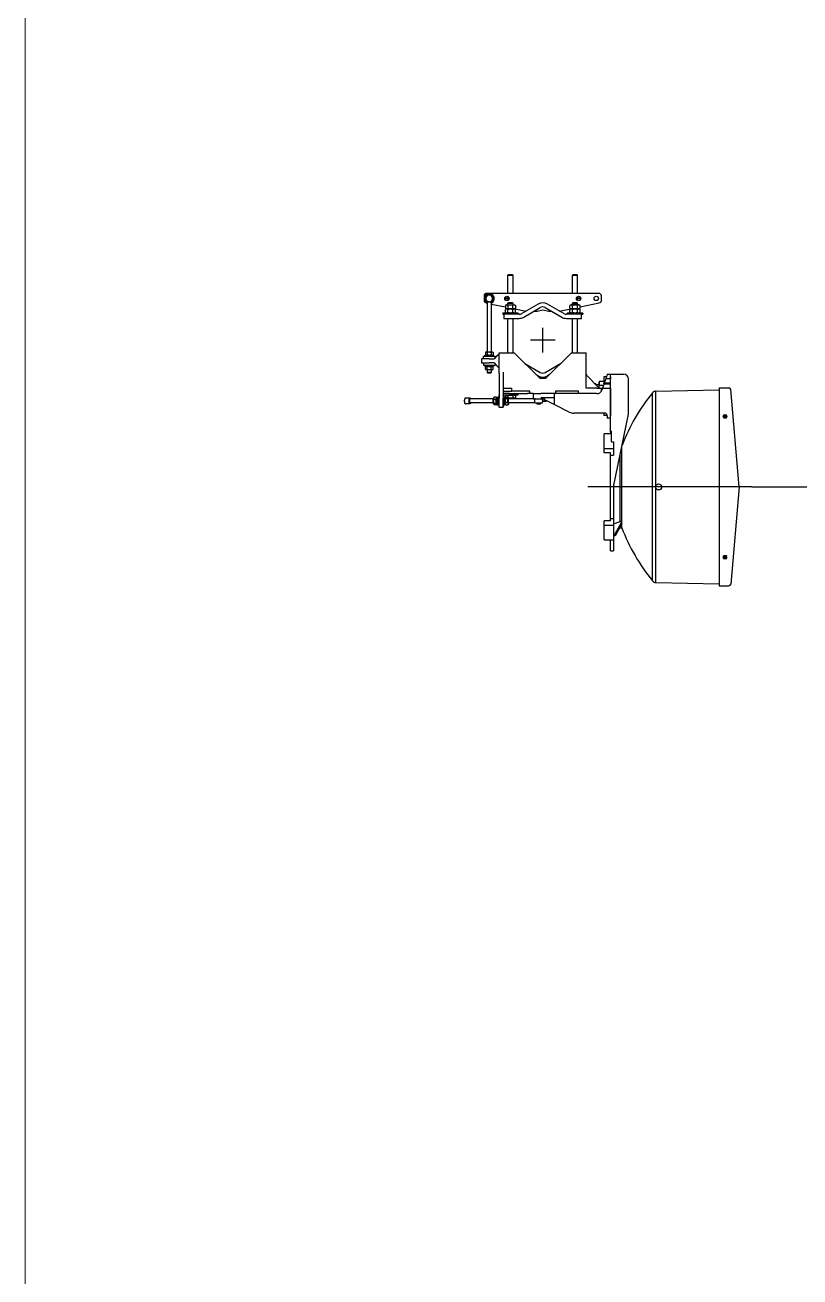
# Model space of a CAD drawing. Header units: millimetres. Extents: x -139278 to 641613, y -260926 to 217780.
# Drawn here: x 41334 to 42847, y 15690 to 18135 of the extents above; entities that cross this region are included whole.
import ezdxf

# ---------------------------------------------------------------- set-up
doc = ezdxf.new("R2010")
doc.units = ezdxf.units.MM
doc.layers.add('00_Legende', color=7, linetype='Continuous', lineweight=18)

# ---------------------------------------------------------------- blocks, each defined once
blk = doc.blocks.new('AUDIT_I_060125130955-0')
at = {"ltscale": 0.2}
for centre, major_axis, ratio, start_param, end_param in [((355.2, 424.3), (-0.71, 0.289), 0.60323, 2.662332, 2.774116), ((355.2, 424.3), (-0.71, 0.289), 0.60323, 2.774116, 2.8859), ((355.2, 423.4), (-0.71, -0.289), 0.60323, 3.397285, 3.509069), ((355.2, 423.4), (-0.71, -0.289), 0.60323, 3.509069, 3.620853), ((355.7, 423.5), (0.19, 0.276), 0.866007, 6.271791, 6.46869), ((355.7, 423.5), (0.19, 0.276), 0.866007, 6.082122, 6.271791), ((356.6, 424.3), (0.71, 0.289), 0.60323, 3.397285, 3.509069), ((356.6, 423.4), (0.71, -0.289), 0.60323, 2.774116, 2.8859), ((356.6, 424.3), (0.71, 0.289), 0.60323, 3.509069, 3.620853), ((356.6, 423.4), (0.71, -0.289), 0.60323, 2.662332, 2.774116), ((356.2, 423.5), (0.19, -0.276), 0.866007, 3.152987, 3.342656), ((356.2, 423.5), (0.19, -0.276), 0.866007, 2.956088, 3.152987), ((355.2, 150), (-0.71, 0.289), 0.60323, 2.662332, 2.774116), ((355.2, 150), (-0.71, 0.289), 0.60323, 2.774116, 2.8859), ((355.7, 149.8), (-0.19, 0.276), 0.866007, 3.152987, 3.342656), ((355.7, 149.8), (-0.19, 0.276), 0.866007, 2.956088, 3.152987), ((355.2, 149), (-0.71, -0.289), 0.60323, 3.397285, 3.509069), ((355.2, 149), (-0.71, -0.289), 0.60323, 3.509069, 3.620853), ((356.6, 150), (0.71, 0.289), 0.60323, 3.397285, 3.509069), ((356.6, 149), (0.71, -0.289), 0.60323, 2.774116, 2.8859), ((356.6, 150), (0.71, 0.289), 0.60323, 3.509069, 3.620853), ((356.2, 149.8), (-0.19, -0.276), 0.866007, 6.271791, 6.46869), ((356.2, 149.8), (-0.19, -0.276), 0.866007, 6.082122, 6.271791), ((356.6, 149), (0.71, -0.289), 0.60323, 2.662332, 2.774116), ((-142.7, 118.9), (0, -5.5), 0.156434, 3.113662, 3.141593)]:
    blk.add_ellipse(centre, major_axis=major_axis, ratio=ratio, start_param=start_param, end_param=end_param, dxfattribs=at)

msp = doc.modelspace()

# ---------------------------------------------------------------- linework, layer by layer
for p, q in [((42277.739, 17647.082), (42276.939, 17646.282)), ((42276.939, 17646.282), (42281.939, 17646.282)), ((42276.939, 17610.984), (42276.939, 17646.282)), ((42281.939, 17647.082), (42277.739, 17647.082)), ((42286.139, 17647.082), (42281.939, 17647.082)), ((42281.939, 17646.282), (42286.939, 17646.282)), ((42286.139, 17647.082), (42286.939, 17646.282)), ((42286.939, 17610.984), (42286.939, 17646.282)), ((42403.739, 17647.082), (42402.939, 17646.282)), ((42402.939, 17646.282), (42407.939, 17646.282)), ((42402.939, 17610.984), (42402.939, 17646.282)), ((42407.939, 17647.082), (42403.739, 17647.082)), ((42412.139, 17647.082), (42407.939, 17647.082)), ((42407.939, 17646.282), (42412.939, 17646.282)), ((42412.139, 17647.082), (42412.939, 17646.282)), ((42412.939, 17610.984), (42412.939, 17646.282)), ((42230.439, 17605.984), (42230.439, 17597.079)), ((42233.448, 17603.722), (42236.385, 17606.065)), ((42234.57, 17596.302), (42233.448, 17603.722)), ((42454.439, 17610.984), (42235.439, 17610.984)), ((42236.385, 17606.065), (42239.321, 17608.408)), ((42246.307, 17605.666), (42239.321, 17608.408)), ((42247.429, 17598.246), (42246.307, 17605.666)), ((42272.121, 17604.166), (42272.121, 17602.833)), ((42277.03, 17604.684), (42277.03, 17602.833)), ((42412.847, 17602.833), (42412.847, 17604.684)), ((42417.756, 17602.833), (42417.756, 17604.166)), ((42459.439, 17597.079), (42459.439, 17605.984)), ((42234.452, 17592.177), (42236.439, 17591.777)), ((42241.556, 17593.56), (42234.57, 17596.302)), ((42236.439, 17594.056), (42236.439, 17496.482)), ((42240.293, 17594.056), (42236.439, 17594.056)), ((42241.556, 17593.56), (42244.492, 17595.903)), ((42244.439, 17594.056), (42242.177, 17594.056)), ((42244.439, 17594.056), (42244.439, 17496.482)), ((42244.439, 17590.168), (42272.121, 17584.598)), ((42244.492, 17595.903), (42247.429, 17598.246)), ((42274.289, 17601.582), (42272.121, 17602.833)), ((42274.289, 17601.582), (42272.121, 17600.33)), ((42272.121, 17600.33), (42272.121, 17597.802)), ((42274.289, 17588.582), (42272.121, 17587.33)), ((42272.121, 17587.33), (42272.121, 17581.833)), ((42274.289, 17580.582), (42272.121, 17581.833)), ((42274.289, 17580.582), (42272.121, 17579.33)), ((42272.121, 17573.833), (42272.121, 17579.33)), ((42274.289, 17601.582), (42279.146, 17601.582)), ((42274.289, 17601.582), (42279.146, 17601.582)), ((42274.289, 17588.582), (42281.939, 17588.582)), ((42289.589, 17580.582), (42274.289, 17580.582)), ((42274.289, 17580.582), (42281.939, 17580.582)), ((42277.739, 17592.582), (42276.939, 17591.782)), ((42276.939, 17588.582), (42276.939, 17591.782)), ((42276.939, 17591.782), (42281.939, 17591.782)), ((42277.03, 17600.33), (42277.03, 17597.284)), ((42277.03, 17587.33), (42277.03, 17581.833)), ((42277.03, 17573.833), (42277.03, 17579.33)), ((42281.939, 17592.582), (42277.739, 17592.582)), ((42286.139, 17592.582), (42281.939, 17592.582)), ((42281.939, 17591.782), (42286.939, 17591.782)), ((42281.939, 17588.582), (42289.589, 17588.582)), ((42281.939, 17580.582), (42289.589, 17580.582)), ((42286.139, 17592.582), (42286.939, 17591.782)), ((42286.847, 17581.833), (42286.847, 17587.33)), ((42286.847, 17573.833), (42286.847, 17579.33)), ((42286.939, 17588.582), (42286.939, 17591.782)), ((42289.589, 17588.582), (42291.756, 17587.33)), ((42289.589, 17580.582), (42291.756, 17581.833)), ((42289.589, 17580.582), (42291.756, 17579.33)), ((42290.234, 17580.954), (42312.547, 17576.465)), ((42291.756, 17587.33), (42291.756, 17581.833)), ((42291.756, 17573.833), (42291.756, 17579.33)), ((42335.939, 17589.97), (42303.811, 17571.422)), ((42307.811, 17564.493), (42339.939, 17583.042)), ((42349.939, 17583.042), (42382.066, 17564.493)), ((42386.066, 17571.422), (42353.939, 17589.97)), ((42377.33, 17576.465), (42399.643, 17580.954)), ((42400.289, 17588.582), (42398.121, 17587.33)), ((42398.121, 17581.833), (42398.121, 17587.33)), ((42400.289, 17580.582), (42398.121, 17581.833)), ((42400.289, 17580.582), (42398.121, 17579.33)), ((42398.121, 17573.833), (42398.121, 17579.33)), ((42415.589, 17588.582), (42400.289, 17588.582)), ((42415.589, 17580.582), (42400.289, 17580.582)), ((42415.589, 17580.582), (42400.289, 17580.582)), ((42403.739, 17592.582), (42402.939, 17591.782)), ((42402.939, 17588.582), (42402.939, 17591.782)), ((42402.939, 17591.782), (42407.939, 17591.782)), ((42403.03, 17581.833), (42403.03, 17587.33)), ((42403.03, 17573.833), (42403.03, 17579.33)), ((42407.939, 17592.582), (42403.739, 17592.582)), ((42412.139, 17592.582), (42407.939, 17592.582)), ((42407.939, 17591.782), (42412.939, 17591.782)), ((42410.731, 17601.582), (42415.589, 17601.582)), ((42415.589, 17601.582), (42410.731, 17601.582)), ((42412.139, 17592.582), (42412.939, 17591.782)), ((42412.847, 17597.284), (42412.847, 17600.33)), ((42412.847, 17581.833), (42412.847, 17587.33)), ((42412.847, 17573.833), (42412.847, 17579.33)), ((42412.939, 17588.582), (42412.939, 17591.782)), ((42415.589, 17601.582), (42417.756, 17602.833)), ((42415.589, 17601.582), (42417.756, 17600.33)), ((42415.589, 17588.582), (42417.756, 17587.33)), ((42415.589, 17580.582), (42417.756, 17581.833)), ((42415.589, 17580.582), (42417.756, 17579.33)), ((42417.756, 17600.33), (42417.756, 17597.802)), ((42417.756, 17584.598), (42455.425, 17592.177)), ((42417.756, 17581.833), (42417.756, 17587.33)), ((42417.756, 17573.833), (42417.756, 17579.33)), ((42266.939, 17572.582), (42266.939, 17570.082)), ((42296.939, 17572.582), (42266.939, 17572.582)), ((42266.939, 17570.082), (42268.939, 17570.082)), ((42268.939, 17570.082), (42268.939, 17562.082)), ((42298.811, 17570.082), (42268.939, 17570.082)), ((42268.939, 17562.082), (42298.811, 17562.082)), ((42274.289, 17572.582), (42272.121, 17573.833)), ((42276.939, 17495.082), (42276.939, 17562.082)), ((42286.939, 17495.082), (42286.939, 17562.082)), ((42289.589, 17572.582), (42291.756, 17573.833)), ((42296.939, 17572.582), (42296.939, 17570.082)), ((42327.714, 17575.984), (42333.742, 17575.984)), ((42333.742, 17575.984), (42344.939, 17578.984)), ((42344.939, 17578.984), (42356.135, 17575.984)), ((42356.135, 17575.984), (42362.163, 17575.984)), ((42420.939, 17570.082), (42391.066, 17570.082)), ((42391.066, 17562.082), (42420.939, 17562.082)), ((42392.939, 17572.582), (42392.939, 17570.082)), ((42422.939, 17572.582), (42392.939, 17572.582)), ((42400.289, 17572.582), (42398.121, 17573.833)), ((42402.939, 17495.082), (42402.939, 17562.082)), ((42412.939, 17495.082), (42412.939, 17562.082)), ((42415.589, 17572.582), (42417.756, 17573.833)), ((42420.939, 17562.082), (42420.939, 17570.082)), ((42420.939, 17570.082), (42422.939, 17570.082)), ((42422.939, 17572.582), (42422.939, 17570.082)), ((42344.939, 17495.74), (42344.939, 17543.775)), ((42368.956, 17519.758), (42320.921, 17519.758)), ((42240.439, 17483.082), (42225.439, 17483.082)), ((42225.439, 17483.082), (42225.439, 17475.082)), ((42228.939, 17488.082), (42251.939, 17488.082)), ((42228.939, 17483.082), (42228.939, 17488.082)), ((42231.939, 17489.982), (42248.939, 17489.982)), ((42231.939, 17489.382), (42231.939, 17489.982)), ((42231.939, 17489.382), (42248.939, 17489.382)), ((42234.789, 17496.482), (42232.931, 17495.409)), ((42232.931, 17495.409), (42232.931, 17491.054)), ((42234.789, 17489.982), (42232.931, 17491.054)), ((42234.789, 17496.482), (42246.089, 17496.482)), ((42236.685, 17495.409), (42236.685, 17491.054)), ((42240.439, 17483.082), (42249.939, 17483.082)), ((42244.192, 17495.409), (42244.192, 17491.054)), ((42246.089, 17496.482), (42247.946, 17495.409)), ((42246.089, 17489.982), (42247.946, 17491.054)), ((42247.946, 17495.409), (42247.946, 17491.054)), ((42248.939, 17489.382), (42248.939, 17489.982)), ((42254.939, 17488.082), (42249.939, 17483.082)), ((42251.939, 17485.082), (42251.939, 17488.082)), ((42254.939, 17488.082), (42259.939, 17493.082)), ((42259.939, 17457.098), (42259.939, 17495.082)), ((42259.939, 17495.082), (42288.939, 17495.082)), ((42288.939, 17495.082), (42338.939, 17445.082)), ((42350.939, 17445.082), (42400.939, 17495.082)), ((42400.939, 17495.082), (42429.939, 17495.082)), ((42429.939, 17426.082), (42429.939, 17495.082)), ((42225.439, 17475.082), (42240.439, 17475.082)), ((42228.939, 17475.082), (42228.939, 17470.082)), ((42251.939, 17470.082), (42228.939, 17470.082)), ((42248.939, 17468.782), (42231.939, 17468.782)), ((42231.939, 17468.782), (42231.939, 17468.182)), ((42248.939, 17468.182), (42231.939, 17468.182)), ((42234.789, 17468.182), (42232.931, 17467.109)), ((42232.931, 17462.754), (42232.931, 17467.109)), ((42234.789, 17461.682), (42232.931, 17462.754)), ((42246.089, 17461.682), (42234.789, 17461.682)), ((42236.439, 17461.682), (42236.439, 17456.484)), ((42236.685, 17462.754), (42236.685, 17467.109)), ((42249.939, 17475.082), (42240.439, 17475.082)), ((42244.192, 17462.754), (42244.192, 17467.109)), ((42244.439, 17461.682), (42244.439, 17456.484)), ((42246.089, 17468.182), (42247.946, 17467.109)), ((42246.089, 17461.682), (42247.946, 17462.754)), ((42247.946, 17462.754), (42247.946, 17467.109)), ((42248.939, 17468.782), (42248.939, 17468.182)), ((42249.939, 17475.082), (42254.939, 17470.082)), ((42251.939, 17473.082), (42251.939, 17470.082)), ((42259.939, 17465.082), (42254.939, 17470.082)), ((42259.939, 17454.598), (42259.939, 17457.098)), ((42267.939, 17457.098), (42267.939, 17454.598)), ((42310.269, 17473.751), (42339.939, 17456.622)), ((42349.939, 17456.622), (42379.608, 17473.751)), ((42240.439, 17456.484), (42236.439, 17456.484)), ((42236.939, 17455.984), (42236.439, 17456.484)), ((42236.939, 17455.984), (42240.439, 17455.984)), ((42244.439, 17456.484), (42240.439, 17456.484)), ((42240.439, 17455.984), (42243.939, 17455.984)), ((42243.939, 17455.984), (42244.439, 17456.484)), ((42259.939, 17454.598), (42259.939, 17406.582)), ((42267.939, 17454.598), (42267.939, 17406.582)), ((42335.939, 17449.693), (42332.126, 17451.895)), ((42338.939, 17445.082), (42350.939, 17445.082)), ((42357.752, 17451.895), (42353.939, 17449.693)), ((42453.474, 17427.546), (42431.403, 17449.617)), ((42445.939, 17435.082), (42448.172, 17435.082)), ((42446.705, 17434.315), (42448.939, 17434.315)), ((42448.172, 17435.082), (42448.939, 17434.315)), ((42448.939, 17432.082), (42448.939, 17434.315)), ((42455.039, 17438.315), (42455.805, 17439.082)), ((42455.039, 17431.849), (42455.039, 17438.315)), ((42464.439, 17439.082), (42455.805, 17439.082)), ((42455.805, 17431.082), (42455.805, 17439.082)), ((42467.86, 17444.082), (42461.702, 17426.082)), ((42464.439, 17448.082), (42464.439, 17435.082)), ((42469.228, 17448.082), (42464.439, 17448.082)), ((42464.439, 17434.082), (42464.439, 17435.082)), ((42465.439, 17435.082), (42465.439, 17435.545)), ((42465.439, 17434.618), (42465.439, 17435.082)), ((42475.739, 17435.778), (42465.639, 17435.778)), ((42465.639, 17434.386), (42475.739, 17434.386)), ((42469.228, 17448.082), (42467.86, 17444.082)), ((42476.939, 17444.082), (42467.86, 17444.082)), ((42470.939, 17453.082), (42469.228, 17448.082)), ((42470.939, 17453.082), (42476.939, 17453.082)), ((42475.939, 17435.545), (42475.939, 17435.082)), ((42475.939, 17435.082), (42475.939, 17434.618)), ((42476.939, 17448.082), (42476.939, 17453.082)), ((42476.939, 17448.082), (42477.439, 17448.082)), ((42476.939, 17448.082), (42476.939, 17444.082)), ((42476.939, 17426.082), (42476.939, 17444.082)), ((42477.439, 17342.657), (42477.439, 17453.082)), ((42477.439, 17453.082), (42502.439, 17453.082)), ((42512.439, 17375.082), (42512.439, 17443.082)), ((42254.211, 17408.247), (42249.91, 17408.247)), ((42255.454, 17408.332), (42257.43, 17408.332)), ((42267.939, 17426.082), (42284.739, 17426.082)), ((42267.939, 17420.082), (42284.739, 17420.082)), ((42279.939, 17415.082), (42267.939, 17415.082)), ((42267.939, 17412.582), (42296.939, 17412.582)), ((42272.146, 17408.332), (42270.171, 17408.332)), ((42272.121, 17411.982), (42277.026, 17411.982)), ((42272.121, 17411.982), (42272.121, 17408.332)), ((42273.389, 17408.247), (42277.691, 17408.247)), ((42274.239, 17411.982), (42274.239, 17412.582)), ((42277.026, 17411.982), (42286.851, 17411.982)), ((42277.026, 17411.982), (42277.026, 17408.247)), ((42279.939, 17415.082), (42314.939, 17415.082)), ((42284.739, 17420.082), (42284.739, 17426.082)), ((42319.939, 17420.082), (42284.739, 17420.082)), ((42286.851, 17411.982), (42291.756, 17411.982)), ((42286.851, 17411.982), (42286.851, 17406.942)), ((42289.639, 17411.982), (42289.639, 17412.582)), ((42291.756, 17411.982), (42291.756, 17406.942)), ((42296.939, 17412.582), (42296.939, 17415.082)), ((42319.939, 17415.082), (42314.939, 17415.082)), ((42319.939, 17415.082), (42319.939, 17420.082)), ((42325.939, 17415.082), (42319.939, 17415.082)), ((42325.939, 17415.082), (42340.972, 17415.082)), ((42325.939, 17415.082), (42325.939, 17405.082)), ((42366.939, 17415.082), (42340.972, 17415.082)), ((42450.791, 17415.082), (42366.939, 17415.082)), ((42366.939, 17415.082), (42366.939, 17407.082)), ((42369.939, 17420.082), (42369.939, 17415.082)), ((42414.939, 17420.082), (42369.939, 17420.082)), ((42414.939, 17415.082), (42414.939, 17420.082)), ((42446.052, 17426.082), (42429.939, 17426.082)), ((42450.382, 17426.082), (42446.052, 17426.082)), ((42454.939, 17432.082), (42448.939, 17432.082)), ((42450.382, 17426.082), (42458.269, 17426.082)), ((42454.939, 17426.531), (42454.939, 17432.082)), ((42455.039, 17431.849), (42455.805, 17431.082)), ((42463.412, 17431.082), (42455.805, 17431.082)), ((42458.939, 17426.082), (42458.269, 17426.082)), ((42458.939, 17426.082), (42458.939, 17419.284)), ((42461.702, 17426.082), (42460.252, 17421.845)), ((42461.702, 17426.082), (42476.939, 17426.082)), ((42476.939, 17426.082), (42476.939, 17372.082)), ((42476.939, 17422.082), (42477.439, 17422.082)), ((42559.544, 17233.082), (42559.544, 17416.827)), ((42565.515, 17419.825), (42689.658, 17422.674)), ((42565.515, 17235.251), (42565.515, 17419.825)), ((42689.658, 17426.332), (42689.658, 17096.433)), ((42689.658, 17426.332), (42708.607, 17426.332)), ((42728.676, 17233.082), (42712.093, 17423.136)), ((42202.2, 17406.332), (42194.333, 17406.332)), ((42202.2, 17395.332), (42194.333, 17395.332)), ((42203.624, 17406.08), (42202.224, 17406.33)), ((42203.624, 17395.584), (42202.224, 17395.334)), ((42248.41, 17404.832), (42203.131, 17404.832)), ((42248.41, 17396.832), (42203.131, 17396.832)), ((42248.792, 17406.265), (42249.539, 17407.628)), ((42248.792, 17395.399), (42249.255, 17394.555)), ((42253.299, 17403.522), (42248.997, 17403.522)), ((42253.482, 17396.107), (42249.181, 17396.107)), ((42254.579, 17393.417), (42250.277, 17393.417)), ((42254.955, 17394.045), (42254.949, 17394.036)), ((42255.454, 17393.332), (42257.43, 17393.332)), ((42258.35, 17404.832), (42257.43, 17404.832)), ((42258.35, 17396.832), (42257.43, 17396.832)), ((42258.35, 17406.082), (42258.35, 17395.082)), ((42259.939, 17388.582), (42259.939, 17406.582)), ((42259.939, 17388.582), (42267.939, 17388.582)), ((42267.939, 17388.582), (42267.939, 17406.582)), ((42272.146, 17393.332), (42270.171, 17393.332)), ((42271.904, 17406.265), (42272.366, 17407.109)), ((42271.904, 17395.399), (42272.651, 17394.036)), ((42272.109, 17398.141), (42276.411, 17398.141)), ((42272.293, 17405.556), (42276.594, 17405.556)), ((42273.022, 17393.417), (42277.323, 17393.417)), ((42278.809, 17406.265), (42278.061, 17407.628)), ((42278.809, 17395.399), (42278.346, 17394.555)), ((42330.01, 17404.832), (42278.566, 17404.832)), ((42330.01, 17396.832), (42278.566, 17396.832)), ((42278.85, 17406.182), (42281.939, 17406.182)), ((42281.939, 17406.182), (42290.439, 17406.182)), ((42290.439, 17406.182), (42291.756, 17406.942)), ((42325.939, 17405.082), (42347.939, 17405.082)), ((42343.633, 17396.582), (42330.161, 17396.582)), ((42333.367, 17395.082), (42332.965, 17396.582)), ((42333.367, 17395.082), (42340.51, 17395.082)), ((42340.51, 17395.082), (42340.912, 17396.582)), ((42366.939, 17407.082), (42340.972, 17407.082)), ((42343.716, 17396.582), (42343.633, 17396.582)), ((42343.838, 17404.882), (42345.339, 17404.882)), ((42344.912, 17400.182), (42344.939, 17400.182)), ((42366.939, 17394.082), (42344.939, 17405.082)), ((42344.939, 17400.182), (42351.439, 17400.182)), ((42347.939, 17407.082), (42347.939, 17405.082)), ((42348.695, 17403.203), (42348.695, 17400.763)), ((42351.439, 17400.182), (42352.446, 17400.763)), ((42352.446, 17401.328), (42352.446, 17400.763)), ((42366.939, 17407.082), (42366.939, 17394.082)), ((42396.716, 17379.193), (42366.939, 17394.082)), ((42476.939, 17398.289), (42477.439, 17398.289)), ((42465.939, 17377.082), (42405.66, 17377.082)), ((42464.439, 17377.082), (42464.439, 17372.289)), ((42470.934, 17372.289), (42464.439, 17372.289)), ((42470.939, 17372.082), (42470.939, 17367.082)), ((42476.939, 17367.082), (42470.939, 17367.082)), ((42476.939, 17372.289), (42477.439, 17372.289)), ((42476.939, 17367.082), (42476.939, 17372.082)), ((42483.439, 17233.082), (42512.439, 17375.082)), ((42697.035, 17371.265), (42696.875, 17369.977)), ((42699.377, 17371.414), (42698.673, 17371.995)), ((42700.259, 17371.25), (42700.063, 17372.229)), ((42700.063, 17371.501), (42700.129, 17371.169)), ((42700.343, 17372.428), (42700.343, 17373.177)), ((42700.343, 17372.428), (42700.343, 17371.303)), ((42700.343, 17370.086), (42700.343, 17371.303)), ((42701.373, 17370.617), (42700.343, 17370.617)), ((42700.826, 17370.338), (42700.494, 17370.51)), ((42700.735, 17370.274), (42700.494, 17370.51)), ((42700.494, 17370.51), (42700.829, 17370.34)), ((42700.588, 17370.087), (42700.735, 17370.231)), ((42700.736, 17370.228), (42700.589, 17370.087)), ((42700.829, 17370.165), (42700.675, 17370.087)), ((42700.735, 17370.231), (42700.736, 17370.228)), ((42700.888, 17370.34), (42701.223, 17370.51)), ((42701.042, 17370.087), (42700.888, 17370.165)), ((42700.89, 17370.338), (42701.223, 17370.51)), ((42700.982, 17370.231), (42700.981, 17370.228)), ((42700.981, 17370.228), (42701.128, 17370.087)), ((42701.223, 17370.51), (42700.982, 17370.274)), ((42700.982, 17370.231), (42701.129, 17370.087)), ((42701.373, 17373.177), (42701.373, 17372.428)), ((42701.373, 17371.303), (42701.373, 17372.428)), ((42701.373, 17371.303), (42701.373, 17370.086)), ((42701.654, 17372.229), (42701.458, 17371.25)), ((42701.588, 17371.169), (42701.654, 17371.501)), ((42703.044, 17371.995), (42702.34, 17371.414)), ((42704.682, 17371.265), (42704.842, 17369.977)), ((42464.939, 17308.035), (42464.939, 17336.319)), ((42477.439, 17336.319), (42464.939, 17336.319)), ((42477.439, 17339.657), (42477.439, 17342.657)), ((42477.439, 17339.657), (42479.439, 17339.657)), ((42477.439, 17339.657), (42477.439, 17336.319)), ((42479.439, 17321.273), (42479.439, 17342.657)), ((42479.439, 17321.273), (42483.439, 17321.273)), ((42483.439, 17321.273), (42483.439, 17308.035)), ((42499.616, 17152.707), (42499.616, 17312.297)), ((42464.939, 17299.55), (42464.939, 17308.035)), ((42464.939, 17308.035), (42483.439, 17308.035)), ((42477.439, 17299.55), (42464.939, 17299.55)), ((42477.439, 17294.798), (42477.439, 17299.55)), ((42477.439, 17294.798), (42483.439, 17294.798)), ((42477.439, 17171.366), (42477.439, 17294.798)), ((42483.439, 17308.035), (42483.439, 17294.798)), ((42495.912, 17165.128), (42495.912, 17294.157)), ((42753.279, 17233.082), (42432.868, 17233.082)), ((42483.439, 17233.082), (42483.439, 17171.366)), ((42559.544, 17049.336), (42559.544, 17233.082)), ((42565.515, 17046.339), (42565.515, 17230.913)), ((42728.676, 17233.082), (42712.093, 17043.028)), ((42753.279, 17233.082), (45143.179, 17233.082)), ((42464.939, 17158.128), (42464.939, 17166.614)), ((42477.439, 17166.614), (42464.939, 17166.614)), ((42477.439, 17166.614), (42477.439, 17171.366)), ((42477.439, 17171.366), (42483.439, 17171.366)), ((42483.439, 17171.366), (42483.439, 17158.128)), ((42483.439, 17161.082), (42495.912, 17165.128)), ((42486.439, 17141.551), (42499.139, 17164.934)), ((42499.116, 17165.128), (42495.912, 17165.128)), ((42499.139, 17164.934), (42499.139, 17165.128)), ((42499.139, 17160.934), (42499.139, 17164.934)), ((42464.939, 17158.128), (42483.439, 17158.128)), ((42464.939, 17129.844), (42464.939, 17158.128)), ((42483.439, 17158.128), (42483.439, 17129.844)), ((42483.439, 17141.551), (42486.439, 17141.551)), ((42499.139, 17160.934), (42486.439, 17137.551)), ((42486.439, 17141.551), (42486.439, 17137.551)), ((42495.912, 17152.207), (42494.013, 17151.497)), ((42495.912, 17152.207), (42495.912, 17154.993)), ((42499.116, 17152.207), (42495.912, 17152.207)), ((42464.939, 17129.844), (42483.439, 17129.844)), ((42477.439, 17108.082), (42477.439, 17129.844)), ((42486.439, 17137.551), (42483.439, 17137.551)), ((42483.439, 17129.844), (42483.439, 17108.082)), ((42477.439, 17108.082), (42483.439, 17108.082)), ((42689.658, 17096.433), (42689.658, 17039.832)), ((42697.035, 17094.899), (42696.875, 17096.186)), ((42698.673, 17094.168), (42699.377, 17094.749)), ((42700.129, 17094.995), (42700.063, 17094.663)), ((42700.063, 17093.934), (42700.259, 17094.913)), ((42700.343, 17094.861), (42700.343, 17096.078)), ((42700.343, 17095.547), (42701.373, 17095.547)), ((42700.343, 17094.861), (42700.343, 17093.736)), ((42700.343, 17092.987), (42700.343, 17093.736)), ((42700.494, 17095.654), (42700.735, 17095.89)), ((42700.826, 17095.826), (42700.494, 17095.654)), ((42700.829, 17095.824), (42700.494, 17095.654)), ((42700.735, 17095.932), (42700.588, 17096.077)), ((42700.736, 17095.935), (42700.589, 17096.077)), ((42700.675, 17096.077), (42700.829, 17095.998)), ((42700.735, 17095.932), (42700.736, 17095.935)), ((42700.888, 17095.998), (42701.042, 17096.077)), ((42701.223, 17095.654), (42700.888, 17095.824)), ((42700.89, 17095.826), (42701.223, 17095.654)), ((42700.981, 17095.935), (42701.128, 17096.077)), ((42700.982, 17095.932), (42700.981, 17095.935)), ((42701.129, 17096.077), (42700.982, 17095.932)), ((42700.982, 17095.89), (42701.223, 17095.654)), ((42701.373, 17096.078), (42701.373, 17094.861)), ((42701.373, 17093.736), (42701.373, 17094.861)), ((42701.373, 17093.736), (42701.373, 17092.987)), ((42701.458, 17094.913), (42701.654, 17093.934)), ((42701.654, 17094.663), (42701.588, 17094.995)), ((42702.34, 17094.749), (42703.044, 17094.168)), ((42704.682, 17094.899), (42704.842, 17096.186)), ((42565.515, 17046.339), (42689.658, 17043.489)), ((42689.658, 17039.832), (42708.607, 17039.832))]:
    msp.add_line(p, q)
for centre, radius in [((42274.939, 17600.984), 4.25), ((42414.939, 17600.984), 4.25), ((42449.439, 17600.984), 4.25), ((42571.11, 17233.082), 6)]:
    msp.add_circle(centre, radius)
for centre, radius, start, end in [((42240.439, 17600.984), 10, 90, 246.421822), ((42235.439, 17605.984), 5, 90, 180), ((42240.439, 17600.984), 8, 300, 240), ((42240.439, 17600.984), 6.5, 128.584156, 308.584156), ((42240.439, 17600.984), 6.778, 112.125504, 145.042808), ((42240.439, 17600.984), 6.5, 308.584156, 128.584156), ((42240.439, 17600.984), 10, 293.578178, 90), ((42240.439, 17600.984), 6.778, 52.188243, 84.954348), ((42240.439, 17600.984), 6.778, 352.213963, 24.980068), ((42454.439, 17605.984), 5, 0, 90), ((42235.439, 17597.079), 5, 180, 258.624885), ((42240.439, 17600.984), 6.778, 172.213963, 204.980068), ((42240.439, 17600.984), 6.778, 232.188243, 264.954348), ((42240.439, 17600.984), 6.778, 292.125504, 325.042808), ((42344.939, 17574.382), 18, 60, 120), ((42344.939, 17574.382), 10, 60, 120), ((42454.439, 17597.079), 5, 281.375115, 0), ((42298.811, 17580.082), 10, 270, 300), ((42298.811, 17580.082), 18, 270, 300), ((42391.066, 17580.082), 18, 240, 270), ((42391.066, 17580.082), 10, 240, 270), ((42240.439, 17497.852), 12, 224.900528, 234.509464), ((42240.439, 17497.852), 12, 305.490536, 315.099472), ((42240.439, 17460.311), 12, 125.490536, 135.099472), ((42240.439, 17460.311), 12, 44.900528, 54.509464), ((42344.939, 17465.282), 18, 240, 300), ((42344.939, 17465.282), 10, 240, 300), ((42434.939, 17453.153), 5, 180, 225), ((42502.439, 17443.082), 10, 0, 90), ((42294.939, 17400.582), 37, 161.075356, 171.451378), ((42232.939, 17400.582), 37, 9.470408, 18.924644), ((42450.791, 17425.082), 10, 270, 341.113913), ((42457.01, 17431.082), 5, 225, 270), ((42832.871, 17189.895), 355.255, 140.298616, 159.588227), ((42565.791, 17411.83), 8, 91.97222, 141.339967), ((42708.607, 17422.832), 3.5, 4.986635, 90), ((42294.939, 17400.582), 37, 188.548622, 198.924644), ((42232.939, 17400.582), 37, 341.075356, 350.965689), ((42336.939, 17400.832), 8, 147.910049, 151.261171), ((42336.939, 17400.832), 8, 208.738829, 212.089951), ((42336.939, 17400.832), 8, 327.910049, 32.089951), ((42405.66, 17397.082), 20, 243.434949, 270), ((42465.939, 17372.082), 5, 0, 90), ((42499.116, 17152.707), 0.5, 270, 0), ((42832.179, 17275.813), 354.431, 200.232402, 219.716221), ((42565.791, 17054.334), 8, 218.660033, 268.02778), ((42708.607, 17043.332), 3.5, 270, 355.013365)]:
    msp.add_arc(centre, radius, start, end)
at = {"extrusion": (0, 0, -1)}
for centre, major_axis, ratio, start_param, end_param in [((42255.454, 17400.832), (0, 7.5), 0.15643447, 3.14159265, 6.28318531), ((42257.43, 17400.832), (0, 7.5), 0.15643447, 2.24031134, 7.18446662), ((42270.171, 17400.832), (0, 7.5), 0.15643447, 3.14159265, 6.28318531), ((42272.146, 17400.832), (0, 7.5), 0.15643447, 2.70180523, 6.74507084), ((42202.2, 17400.832), (0, 5.5), 0.15643447, 3.14159265, 6.31111639), ((42203.601, 17400.832), (0, 5.25), 0.15643447, 3.14159265, 6.98773273), ((42203.601, 17400.832), (0, 5), 0.15643447, 3.14159265, 6.92668642), ((42203.601, 17400.832), (0, 5.25), 0.15643447, 2.43704524, 3.14159265), ((42203.601, 17400.832), (0, 5), 0.15643447, 2.49809154, 3.14159265), ((42249.034, 17400.832), (0, 5.65), 0.15643447, 3.41948545, 6.00529251), ((42257.43, 17400.832), (0, 4), 0.15643447, 4.55530935, 6.28318531), ((42257.43, 17400.832), (0, 4), 0.15643447, 3.14159265, 4.55530935), ((42272.146, 17400.832), (0, 5.65), 0.15643447, 3.41948545, 6.00529251), ((42278.566, 17400.832), (0, 5.65), 0.15643447, 2.35740837, 7.06736959), ((42278.566, 17400.832), (0, 4), 0.15643447, 3.14159265, 6.28318531), ((42330.096, 17400.832), (0, 4), 0.15643447, 3.41948545, 6.00529251), ((42700.858, 17369.722), (-4, 0), 0.70710678, 3.69430777, 5.73047019), ((42702.612, 17368.38), (-3.149, 5.196), 0.46010638, 5.54886818, 5.71859267), ((42700.858, 17367.682), (-6.48, 0), 0.70710678, 1.22671374, 1.44771303), ((42700.858, 17366.954), (-6.48, 0), 0.70710678, 1.22671374, 1.44771303), ((42700.631, 17367.127), (-4.179, 4.963), 0.65043729, 0.68926796, 0.85854749), ((42701.174, 17367.51), (-3.378, 5.539), 0.33024073, 0.61188914, 0.78116866), ((42701.174, 17367.189), (2.46, 6.004), 0.49145358, 5.12554002, 5.29481954), ((42700.631, 17367.572), (4.839, 4.322), 0.48922444, 4.900605, 5.06988452), ((42700.858, 17367.141), (-6.076, 0), 0.9970441, 1.48593408, 1.65565857), ((42700.858, 17369.62), (-6.076, 0), 0.07683134, 1.48593408, 1.65565857), ((42701.086, 17367.127), (4.179, 4.963), 0.65043729, 5.42463782, 5.59391735), ((42701.086, 17367.572), (-4.839, 4.322), 0.48922444, 1.21330079, 1.38258031), ((42700.543, 17367.51), (3.378, 5.539), 0.33024073, 5.50201665, 5.67129617), ((42700.858, 17367.682), (6.48, 0), 0.70710678, 4.83547227, 5.05647157), ((42700.543, 17367.189), (-2.46, 6.004), 0.49145358, 0.98836577, 1.15764529), ((42700.858, 17366.954), (6.48, 0), 0.70710678, 4.83547227, 5.05647157), ((42699.105, 17368.38), (3.149, 5.196), 0.46010638, 0.56459264, 0.73431713), ((42700.858, 17096.441), (4, 0), 0.70710678, 3.69430777, 5.73047019), ((42702.612, 17097.783), (3.149, 5.196), 0.46010638, 3.70618529, 3.87590978), ((42700.858, 17099.21), (6.48, 0), 0.70710678, 1.69387962, 1.91487891), ((42700.858, 17098.481), (6.48, 0), 0.70710678, 1.69387962, 1.91487891), ((42700.631, 17098.591), (-4.839, 4.322), 0.48922444, 4.35489344, 4.52417296), ((42701.174, 17098.975), (-2.46, 6.004), 0.49145358, 4.12995842, 4.29923795), ((42701.174, 17098.653), (3.378, 5.539), 0.33024073, 2.36042399, 2.52970352), ((42700.631, 17099.037), (4.179, 4.963), 0.65043729, 2.28304517, 2.45232469), ((42700.858, 17096.543), (-6.076, 0), 0.07683134, 4.62752674, 4.79725123), ((42700.858, 17099.023), (-6.076, 0), 0.9970441, 4.62752674, 4.79725123), ((42701.086, 17098.591), (4.839, 4.322), 0.48922444, 1.75901234, 1.92829187), ((42701.086, 17099.037), (-4.179, 4.963), 0.65043729, 3.83086061, 4.00014014), ((42700.543, 17098.975), (2.46, 6.004), 0.49145358, 1.98394736, 2.15322689), ((42700.858, 17099.21), (-6.48, 0), 0.70710678, 4.36830639, 4.58930569), ((42700.858, 17098.481), (-6.48, 0), 0.70710678, 4.36830639, 4.58930569), ((42700.543, 17098.653), (-3.378, 5.539), 0.33024073, 3.75348179, 3.92276131), ((42699.105, 17097.783), (-3.149, 5.196), 0.46010638, 2.40727553, 2.57700002)]:
    msp.add_ellipse(centre, major_axis=major_axis, ratio=ratio, start_param=start_param, end_param=end_param, dxfattribs=at)
for centre in [(42700.858, 17371.027), (42700.858, 17095.136)]:
    msp.add_ellipse(centre, major_axis=(3.839, 0), ratio=0.70710678, dxfattribs=at)
for points, weights in [([(42272.121, 17602.833), (42274.576, 17601.416), (42277.03, 17602.833)], [0.866025403784, 1, 0.866025403784]), ([(42277.03, 17600.33), (42274.576, 17601.747), (42272.121, 17600.33)], [0.866025403784, 1, 0.866025403784]), ([(42277.03, 17587.33), (42274.576, 17588.747), (42272.121, 17587.33)], [0.866025403784, 1, 0.866025403784]), ([(42272.121, 17581.833), (42274.576, 17580.416), (42277.03, 17581.833)], [0.866025403784, 1, 0.866025403784]), ([(42277.03, 17579.33), (42274.576, 17580.747), (42272.121, 17579.33)], [0.866025403784, 1, 0.866025403784]), ([(42277.03, 17602.833), (42278.035, 17602.543), (42278.957, 17602.367)], [0.955905597303, 0.982869229929, 1]), ([(42279.186, 17600.839), (42278.159, 17600.656), (42277.03, 17600.33)], [1, 0.982176161232, 0.951917727473]), ([(42286.847, 17587.33), (42281.939, 17588.747), (42277.03, 17587.33)], [0.866025403784, 1, 0.866025403784]), ([(42277.03, 17581.833), (42281.939, 17580.416), (42286.847, 17581.833)], [0.866025403784, 1, 0.866025403784]), ([(42286.847, 17579.33), (42281.939, 17580.747), (42277.03, 17579.33)], [0.866025403784, 1, 0.866025403784]), ([(42291.756, 17587.33), (42289.302, 17588.747), (42286.847, 17587.33)], [0.866025403784, 1, 0.866025403784]), ([(42286.847, 17581.833), (42289.302, 17580.416), (42291.756, 17581.833)], [0.866025403784, 1, 0.866025403784]), ([(42291.756, 17579.33), (42289.302, 17580.747), (42286.847, 17579.33)], [0.866025403784, 1, 0.866025403784]), ([(42403.03, 17587.33), (42400.576, 17588.747), (42398.121, 17587.33)], [0.866025403784, 1, 0.866025403784]), ([(42398.121, 17581.833), (42400.576, 17580.416), (42403.03, 17581.833)], [0.866025403784, 1, 0.866025403784]), ([(42403.03, 17579.33), (42400.576, 17580.747), (42398.121, 17579.33)], [0.866025403784, 1, 0.866025403784]), ([(42412.847, 17587.33), (42407.939, 17588.747), (42403.03, 17587.33)], [0.866025403784, 1, 0.866025403784]), ([(42403.03, 17581.833), (42407.939, 17580.416), (42412.847, 17581.833)], [0.866025403784, 1, 0.866025403784]), ([(42412.847, 17579.33), (42407.939, 17580.747), (42403.03, 17579.33)], [0.866025403784, 1, 0.866025403784]), ([(42412.847, 17600.33), (42411.719, 17600.656), (42410.691, 17600.839)], [0.951917727473, 0.982176161232, 1]), ([(42410.92, 17602.367), (42411.842, 17602.543), (42412.847, 17602.833)], [1, 0.982869229929, 0.955905597302]), ([(42412.847, 17602.833), (42415.302, 17601.416), (42417.756, 17602.833)], [0.866025403784, 1, 0.866025403784]), ([(42417.756, 17600.33), (42415.302, 17601.747), (42412.847, 17600.33)], [0.866025403784, 1, 0.866025403784]), ([(42417.756, 17587.33), (42415.302, 17588.747), (42412.847, 17587.33)], [0.866025403784, 1, 0.866025403784]), ([(42412.847, 17581.833), (42415.302, 17580.416), (42417.756, 17581.833)], [0.866025403784, 1, 0.866025403784]), ([(42417.756, 17579.33), (42415.302, 17580.747), (42412.847, 17579.33)], [0.866025403784, 1, 0.866025403784]), ([(42272.121, 17573.833), (42274.576, 17572.416), (42277.03, 17573.833)], [0.866025403784, 1, 0.866025403784]), ([(42277.03, 17573.833), (42281.939, 17572.416), (42286.847, 17573.833)], [0.866025403784, 1, 0.866025403784]), ([(42286.847, 17573.833), (42289.302, 17572.416), (42291.756, 17573.833)], [0.866025403784, 1, 0.866025403784]), ([(42398.121, 17573.833), (42400.576, 17572.416), (42403.03, 17573.833)], [0.866025403784, 1, 0.866025403784]), ([(42403.03, 17573.833), (42407.939, 17572.416), (42412.847, 17573.833)], [0.866025403784, 1, 0.866025403784]), ([(42412.847, 17573.833), (42415.302, 17572.416), (42417.756, 17573.833)], [0.866025403784, 1, 0.866025403784]), ([(42236.685, 17495.409), (42234.808, 17496.493), (42232.931, 17495.409)], [0.866025403784, 1, 0.866025403784]), ([(42232.931, 17491.054), (42234.808, 17489.971), (42236.685, 17491.054)], [0.866025403784, 1, 0.866025403784]), ([(42244.192, 17495.409), (42240.439, 17496.493), (42236.685, 17495.409)], [0.866025403784, 1, 0.866025403784]), ([(42236.685, 17491.054), (42240.439, 17489.971), (42244.192, 17491.054)], [0.866025403784, 1, 0.866025403784]), ([(42247.946, 17495.409), (42246.069, 17496.493), (42244.192, 17495.409)], [0.866025403784, 1, 0.866025403784]), ([(42244.192, 17491.054), (42246.069, 17489.971), (42247.946, 17491.054)], [0.866025403784, 1, 0.866025403784]), ([(42236.685, 17467.109), (42234.808, 17468.193), (42232.931, 17467.109)], [0.866025403784, 1, 0.866025403784]), ([(42232.931, 17462.754), (42234.808, 17461.671), (42236.685, 17462.754)], [0.866025403784, 1, 0.866025403784]), ([(42244.192, 17467.109), (42240.439, 17468.193), (42236.685, 17467.109)], [0.866025403784, 1, 0.866025403784]), ([(42236.685, 17462.754), (42240.439, 17461.671), (42244.192, 17462.754)], [0.866025403784, 1, 0.866025403784]), ([(42247.946, 17467.109), (42246.069, 17468.193), (42244.192, 17467.109)], [0.866025403784, 1, 0.866025403784]), ([(42244.192, 17462.754), (42246.069, 17461.671), (42247.946, 17462.754)], [0.866025403784, 1, 0.866025403784]), ([(42249.91, 17408.247), (42248.383, 17405.885), (42248.997, 17403.522)], [0.866025403784, 1, 0.866025403784]), ([(42253.299, 17403.522), (42254.825, 17405.885), (42254.211, 17408.247)], [0.866025403784, 1, 0.866025403784]), ([(42254.211, 17408.247), (42254.656, 17407.878), (42254.931, 17407.546)], [0.945618037718, 0.981717104223, 1]), ([(42273.389, 17408.247), (42271.771, 17406.902), (42272.293, 17405.556)], [0.866025403784, 1, 0.866025403784]), ([(42276.594, 17405.556), (42278.213, 17406.902), (42277.691, 17408.247)], [0.866025403784, 1, 0.866025403784]), ([(42277.691, 17408.247), (42277.897, 17407.928), (42278.061, 17407.628)], [0.96857488749, 0.986410432795, 1]), ([(42248.997, 17403.522), (42248.019, 17399.815), (42249.181, 17396.107)], [0.866025403784, 1, 0.866025403784]), ([(42249.181, 17396.107), (42248.659, 17394.762), (42250.277, 17393.417)], [0.866025403784, 1, 0.866025403784]), ([(42253.482, 17396.107), (42254.461, 17399.815), (42253.299, 17403.522)], [0.866025403784, 1, 0.866025403784]), ([(42254.579, 17393.417), (42255.101, 17394.762), (42253.482, 17396.107)], [0.866025403784, 1, 0.866025403784]), ([(42254.949, 17394.036), (42254.785, 17393.736), (42254.579, 17393.417)], [1, 0.986410432795, 0.96857488749]), ([(42272.293, 17405.556), (42271.131, 17401.849), (42272.109, 17398.141)], [0.866025403784, 1, 0.866025403784]), ([(42272.109, 17398.141), (42271.495, 17395.779), (42273.022, 17393.417)], [0.866025403784, 1, 0.866025403784]), ([(42276.411, 17398.141), (42277.573, 17401.849), (42276.594, 17405.556)], [0.866025403784, 1, 0.866025403784]), ([(42277.323, 17393.417), (42277.937, 17395.779), (42276.411, 17398.141)], [0.866025403784, 1, 0.866025403784]), ([(42278.346, 17394.555), (42278.056, 17394.026), (42277.323, 17393.417)], [1, 0.990065239815, 0.930031887606]), ([(42281.939, 17406.182), (42280.357, 17406.182), (42278.661, 17406.534)], [0.974578038262, 1, 0.9905449135]), ([(42286.851, 17406.942), (42284.218, 17406.182), (42281.939, 17406.182)], [0.963366101718, 1, 0.963366101718]), ([(42291.756, 17406.942), (42289.304, 17405.527), (42286.851, 17406.942)], [0.866137607336, 1, 0.866137607336]), ([(42344.939, 17400.182), (42344.925, 17400.182), (42344.912, 17400.182)], [0.999448425396, 0.999726243507, 1]), ([(42348.695, 17400.763), (42346.682, 17400.182), (42344.939, 17400.182)], [0.963366101718, 1, 0.963366101718]), ([(42352.446, 17400.763), (42350.571, 17399.681), (42348.695, 17400.763)], [0.866137607336, 1, 0.866137607336])]:
    msp.add_rational_spline(points, weights, degree=2)
for points, degree, knots in [([(42465.639, 17435.778), (42465.614, 17435.778), (42465.587, 17435.772), (42465.54, 17435.75), (42465.518, 17435.733), (42465.482, 17435.693), (42465.465, 17435.665), (42465.444, 17435.606), (42465.439, 17435.575), (42465.439, 17435.545)], 3, [0, 0, 0, 0, 0.074836976, 0.074836976, 0.149673952, 0.149673952, 0.238120706, 0.238120706, 0.32656746, 0.32656746, 0.32656746, 0.32656746]), ([(42465.439, 17434.618), (42465.439, 17434.589), (42465.444, 17434.557), (42465.465, 17434.498), (42465.482, 17434.471), (42465.518, 17434.431), (42465.54, 17434.414), (42465.587, 17434.391), (42465.614, 17434.386), (42465.639, 17434.386)], 3, [0, 0, 0, 0, 0.088446754, 0.088446754, 0.176893509, 0.176893509, 0.251730484, 0.251730484, 0.32656746, 0.32656746, 0.32656746, 0.32656746]), ([(42475.939, 17435.545), (42475.939, 17435.575), (42475.934, 17435.606), (42475.912, 17435.665), (42475.896, 17435.693), (42475.859, 17435.733), (42475.838, 17435.75), (42475.79, 17435.772), (42475.764, 17435.778), (42475.739, 17435.778)], 3, [0, 0, 0, 0, 0.088446754, 0.088446754, 0.176893509, 0.176893509, 0.251730484, 0.251730484, 0.32656746, 0.32656746, 0.32656746, 0.32656746]), ([(42475.739, 17434.386), (42475.764, 17434.386), (42475.79, 17434.391), (42475.838, 17434.414), (42475.859, 17434.431), (42475.896, 17434.471), (42475.912, 17434.498), (42475.934, 17434.557), (42475.939, 17434.589), (42475.939, 17434.618)], 3, [0, 0, 0, 0, 0.074836976, 0.074836976, 0.149673952, 0.149673952, 0.238120706, 0.238120706, 0.32656746, 0.32656746, 0.32656746, 0.32656746]), ([(42194.333, 17406.332), (42194.235, 17406.329), (42194.137, 17406.323), (42194.041, 17406.311), (42193.946, 17406.295), (42193.853, 17406.276), (42193.763, 17406.253), (42193.677, 17406.226), (42193.585, 17406.193), (42193.498, 17406.158), (42193.416, 17406.12), (42193.338, 17406.08), (42193.264, 17406.038), (42193.195, 17405.995), (42193.131, 17405.952), (42193.054, 17405.896), (42192.984, 17405.841), (42192.92, 17405.785), (42192.862, 17405.731), (42192.808, 17405.677), (42192.759, 17405.625), (42192.714, 17405.574), (42192.657, 17405.504), (42192.607, 17405.438), (42192.561, 17405.374), (42192.521, 17405.313), (42192.484, 17405.254), (42192.451, 17405.197), (42192.42, 17405.142), (42192.38, 17405.064), (42192.344, 17404.989), (42192.311, 17404.917), (42192.282, 17404.848), (42192.256, 17404.78), (42192.231, 17404.714), (42192.209, 17404.65), (42192.188, 17404.586), (42192.148, 17404.453), (42192.112, 17404.322), (42192.08, 17404.19), (42192.051, 17404.058), (42192.024, 17403.924), (42191.999, 17403.788), (42191.975, 17403.649), (42191.954, 17403.508), (42191.934, 17403.364), (42191.915, 17403.216), (42191.898, 17403.066), (42191.882, 17402.913), (42191.867, 17402.757), (42191.856, 17402.627), (42191.845, 17402.496), (42191.836, 17402.363), (42191.827, 17402.228), (42191.819, 17402.093), (42191.812, 17401.955), (42191.806, 17401.817), (42191.801, 17401.678), (42191.796, 17401.538), (42191.792, 17401.397), (42191.79, 17401.265), (42191.788, 17401.132), (42191.786, 17400.999), (42191.786, 17400.866), (42191.786, 17400.732), (42191.787, 17400.599), (42191.788, 17400.466), (42191.791, 17400.334), (42191.794, 17400.202), (42191.798, 17400.07), (42191.802, 17399.939), (42191.808, 17399.808), (42191.814, 17399.679), (42191.82, 17399.55), (42191.828, 17399.423), (42191.836, 17399.297), (42191.845, 17399.172), (42191.855, 17399.049), (42191.865, 17398.927), (42191.876, 17398.807), (42191.889, 17398.679), (42191.903, 17398.553), (42191.917, 17398.429), (42191.933, 17398.308), (42191.949, 17398.188), (42191.967, 17398.07), (42191.985, 17397.955), (42192.005, 17397.841), (42192.026, 17397.729), (42192.048, 17397.618), (42192.074, 17397.5), (42192.102, 17397.383), (42192.132, 17397.266), (42192.166, 17397.148), (42192.204, 17397.029), (42192.247, 17396.906), (42192.298, 17396.778), (42192.34, 17396.683), (42192.388, 17396.583), (42192.445, 17396.477), (42192.513, 17396.363), (42192.596, 17396.24), (42192.647, 17396.173), (42192.703, 17396.103), (42192.767, 17396.03), (42192.839, 17395.955), (42192.909, 17395.888), (42192.988, 17395.82), (42193.076, 17395.751), (42193.174, 17395.682), (42193.283, 17395.615), (42193.402, 17395.551), (42193.533, 17395.491), (42193.627, 17395.455), (42193.725, 17395.422), (42193.827, 17395.394), (42193.933, 17395.37), (42194.042, 17395.352), (42194.154, 17395.34), (42194.267, 17395.333), (42194.333, 17395.332)], 1, [0, 0, 0.00738777, 0.01477553, 0.0221633, 0.02955107, 0.03693884, 0.0443266, 0.05171437, 0.05983672, 0.06795906, 0.0760814, 0.08420375, 0.09232609, 0.10044844, 0.10857078, 0.11893579, 0.12930081, 0.13966582, 0.15003083, 0.16039584, 0.17076086, 0.18112587, 0.19559678, 0.21006769, 0.22453861, 0.23900952, 0.25348043, 0.26795134, 0.28242225, 0.30394825, 0.32547426, 0.34700026, 0.36852626, 0.39005226, 0.41157827, 0.43310427, 0.45463027, 0.5003244, 0.54601853, 0.59171265, 0.63740678, 0.68310091, 0.72879503, 0.77448916, 0.82018329, 0.86587741, 0.91157154, 0.95726567, 1.00295979, 1.04865392, 1.08600705, 1.12336019, 1.16071333, 1.19806646, 1.2354196, 1.27277273, 1.31012587, 1.34747901, 1.38483214, 1.42218528, 1.45712083, 1.49205638, 1.52699193, 1.56192748, 1.59686303, 1.63179858, 1.66673413, 1.70166968, 1.73660523, 1.77154078, 1.80660939, 1.841678, 1.87674661, 1.91181522, 1.94688383, 1.98195244, 2.01702105, 2.05208967, 2.08715828, 2.12222689, 2.15999871, 2.19777054, 2.23554236, 2.27331419, 2.31108602, 2.34885784, 2.38662967, 2.42440149, 2.46217332, 2.49994515, 2.5406641, 2.58138305, 2.62210201, 2.66282096, 2.70353992, 2.74425887, 2.78497782, 2.81366376, 2.84234969, 2.87103563, 2.89972156, 2.9284075, 2.94312622, 2.95784495, 2.97256367, 2.9872824, 3.00009661, 3.01291082, 3.02572503, 3.03853924, 3.05135345, 3.06416766, 3.07698187, 3.08550148, 3.09402108, 3.10254069, 3.11106029, 3.11957989, 3.1280995, 3.1366191, 3.14159265, 3.14159265])]:
    msp.add_open_spline(points, degree=degree, knots=knots)
msp.add_open_spline([(42499.139, 17165.128), (42499.131, 17165.128), (42499.124, 17165.128), (42499.116, 17165.128)], degree=3)
at = {"layer": '00_Legende'}
msp.add_line((41333.979, 28727.316), (41333.979, 1027.316), dxfattribs=at)

# ---------------------------------------------------------------- block references
at = {"yscale": -1}
msp.add_blockref('AUDIT_I_060125130955-0', (42344.939, 17519.758), dxfattribs=at)

doc.saveas('drawing.dxf')
